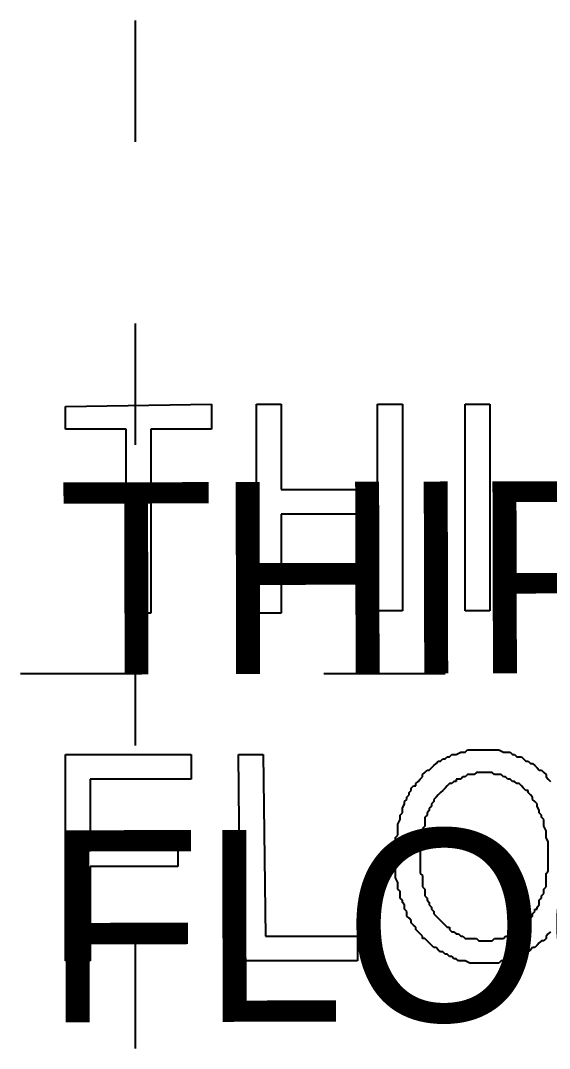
# Model space of a CAD drawing. Header units: millimetres. Extents: x 30 to 56197, y -4580 to 38782.
# Drawn here: x 26911 to 28297, y 5170 to 7865 of the extents above; entities that cross this region are included whole.
import ezdxf

# ---------------------------------------------------------------- set-up
doc = ezdxf.new("R2010")
doc.units = ezdxf.units.MM
doc.layers.add('A-ARCH-REF', color=8, linetype='CONTINUOUS')

msp = doc.modelspace()

# ---------------------------------------------------------------- linework, layer by layer
at = {"layer": 'A-ARCH-REF'}
for p, q in [((27211.1, 7865.4), (27211.1, 7547.6)), ((27211.1, 7071), (27211.1, 6753.3)), ((27028.7, 6853.3), (27411.2, 6859.2)), ((27028.7, 6794.4), (27028.7, 6853.3)), ((27411.2, 6859.2), (27411.2, 6794.4)), ((27528.9, 6311.9), (27528.9, 6859.2)), ((27528.9, 6859.2), (27593.6, 6859.2)), ((27593.6, 6859.2), (27593.6, 6635.6)), ((27846.6, 6635.6), (27846.6, 6859.2)), ((27846.6, 6859.2), (27911.4, 6859.2)), ((27911.4, 6859.2), (27911.4, 6317.8)), ((28076.1, 6317.8), (28076.1, 6859.2)), ((28076.1, 6859.2), (28140.8, 6859.2)), ((28140.8, 6859.2), (28140.8, 6317.8)), ((27187.6, 6794.4), (27028.7, 6794.4)), ((27187.6, 6311.9), (27187.6, 6794.4)), ((27411.2, 6794.4), (27252.3, 6794.4)), ((27252.3, 6794.4), (27252.3, 6311.9)), ((27593.6, 6635.6), (27846.6, 6635.6)), ((27846.6, 6570.8), (27593.6, 6570.8)), ((27593.6, 6570.8), (27593.6, 6311.9)), ((27846.6, 6317.8), (27846.6, 6570.8)), ((27252.3, 6311.9), (27187.6, 6311.9)), ((27593.6, 6311.9), (27528.9, 6311.9)), ((27911.4, 6317.8), (27846.6, 6317.8)), ((28140.8, 6317.8), (28076.1, 6317.8)), ((27211.1, 6282.5), (27211.1, 5964.8)), ((26911, 6153.1), (27228.8, 6153.1)), ((27705.4, 6153.1), (28023.2, 6153.1)), ((27028.7, 5399.9), (27028.7, 5941.2)), ((27028.7, 5941.2), (27358.2, 5941.2)), ((27358.2, 5941.2), (27358.2, 5876.5)), ((27487.7, 5399.9), (27481.8, 5941.2)), ((27481.8, 5941.2), (27546.5, 5941.2)), ((27546.5, 5941.2), (27552.4, 5464.6)), ((28011.4, 5923.6), (28017.3, 5929.4)), ((28017.3, 5929.4), (28023.2, 5929.4)), ((28023.2, 5929.4), (28029, 5935.3)), ((28029, 5935.3), (28034.9, 5935.3)), ((28034.9, 5935.3), (28040.8, 5941.2)), ((28040.8, 5941.2), (28046.7, 5941.2)), ((28046.7, 5941.2), (28052.6, 5941.2)), ((28052.6, 5941.2), (28064.3, 5947.1)), ((28064.3, 5947.1), (28070.2, 5947.1)), ((28070.2, 5947.1), (28076.1, 5947.1)), ((28076.1, 5947.1), (28082, 5953)), ((28082, 5953), (28087.9, 5953)), ((28087.9, 5953), (28093.8, 5953)), ((28093.8, 5953), (28099.7, 5953)), ((28099.7, 5953), (28111.4, 5953)), ((28111.4, 5953), (28117.3, 5953)), ((28117.3, 5953), (28123.2, 5953)), ((28123.2, 5953), (28135, 5953)), ((28135, 5953), (28140.8, 5953)), ((28140.8, 5953), (28146.7, 5953)), ((28146.7, 5953), (28152.6, 5953)), ((28152.6, 5953), (28158.5, 5953)), ((28158.5, 5953), (28164.4, 5953)), ((28164.4, 5953), (28176.1, 5947.1)), ((28176.1, 5947.1), (28182, 5947.1)), ((28182, 5947.1), (28187.9, 5947.1)), ((28187.9, 5947.1), (28193.8, 5947.1)), ((28193.8, 5947.1), (28199.7, 5941.2)), ((28199.7, 5941.2), (28205.6, 5941.2)), ((28205.6, 5941.2), (28211.5, 5935.3)), ((28211.5, 5935.3), (28217.3, 5935.3)), ((28217.3, 5935.3), (28223.2, 5935.3)), ((28223.2, 5935.3), (28229.1, 5929.4)), ((28229.1, 5929.4), (28235, 5923.6)), ((27982, 5900), (27987.8, 5905.9)), ((27987.8, 5905.9), (27993.7, 5911.8)), ((27993.7, 5911.8), (27999.6, 5917.7)), ((27999.6, 5917.7), (28005.5, 5923.6)), ((28005.5, 5923.6), (28011.4, 5923.6)), ((28235, 5923.6), (28240.9, 5923.6)), ((28240.9, 5923.6), (28246.8, 5917.7)), ((28246.8, 5917.7), (28252.6, 5917.7)), ((28252.6, 5917.7), (28258.5, 5911.8)), ((28258.5, 5911.8), (28264.4, 5905.9)), ((28264.4, 5905.9), (28270.3, 5900)), ((27358.2, 5876.5), (27093.4, 5876.5)), ((27093.4, 5876.5), (27093.4, 5711.7)), ((27952.5, 5870.6), (27958.4, 5876.5)), ((27958.4, 5876.5), (27964.3, 5882.4)), ((27964.3, 5888.3), (27970.2, 5894.1)), ((27964.3, 5882.4), (27964.3, 5888.3)), ((27970.2, 5894.1), (27976.1, 5900)), ((27976.1, 5900), (27982, 5900)), ((28064.3, 5876.5), (28052.6, 5876.5)), ((28052.6, 5876.5), (28052.6, 5870.6)), ((28070.2, 5882.4), (28064.3, 5876.5)), ((28076.1, 5882.4), (28070.2, 5882.4)), ((28082, 5888.3), (28076.1, 5882.4)), ((28087.9, 5888.3), (28082, 5888.3)), ((28093.8, 5888.3), (28087.9, 5888.3)), ((28099.7, 5888.3), (28093.8, 5888.3)), ((28105.5, 5894.1), (28099.7, 5888.3)), ((28111.4, 5894.1), (28105.5, 5894.1)), ((28117.3, 5894.1), (28111.4, 5894.1)), ((28129.1, 5894.1), (28117.3, 5894.1)), ((28140.8, 5894.1), (28129.1, 5894.1)), ((28146.7, 5894.1), (28140.8, 5894.1)), ((28152.6, 5888.3), (28146.7, 5894.1)), ((28158.5, 5888.3), (28152.6, 5888.3)), ((28164.4, 5888.3), (28158.5, 5888.3)), ((28170.3, 5888.3), (28164.4, 5888.3)), ((28176.1, 5882.4), (28170.3, 5888.3)), ((28182, 5882.4), (28176.1, 5882.4)), ((28187.9, 5876.5), (28182, 5882.4)), ((28193.8, 5876.5), (28187.9, 5876.5)), ((28199.7, 5870.6), (28193.8, 5876.5)), ((28270.3, 5900), (28276.2, 5900)), ((28276.2, 5900), (28282.1, 5894.1)), ((28282.1, 5894.1), (28287.9, 5888.3)), ((28287.9, 5888.3), (28287.9, 5882.4)), ((28287.9, 5882.4), (28293.8, 5876.5)), ((28293.8, 5876.5), (28299.7, 5870.6)), ((27934.9, 5853), (27940.8, 5858.8)), ((27934.9, 5847.1), (27934.9, 5853)), ((27940.8, 5858.8), (27946.7, 5858.8)), ((27946.7, 5864.7), (27952.5, 5870.6)), ((27946.7, 5858.8), (27946.7, 5864.7)), ((28023.2, 5853), (28017.3, 5847.1)), ((28029, 5858.8), (28023.2, 5853)), ((28034.9, 5864.7), (28029, 5858.8)), ((28040.8, 5864.7), (28034.9, 5864.7)), ((28046.7, 5870.6), (28040.8, 5864.7)), ((28052.6, 5870.6), (28046.7, 5870.6)), ((28205.6, 5870.6), (28199.7, 5870.6)), ((28211.5, 5864.7), (28205.6, 5870.6)), ((28217.3, 5864.7), (28211.5, 5864.7)), ((28223.2, 5858.8), (28217.3, 5864.7)), ((28229.1, 5853), (28223.2, 5858.8)), ((28235, 5847.1), (28229.1, 5853)), ((27917.2, 5817.6), (27923.1, 5823.5)), ((27923.1, 5829.4), (27929, 5835.3)), ((27923.1, 5823.5), (27923.1, 5829.4)), ((27929, 5841.2), (27934.9, 5847.1)), ((27929, 5835.3), (27929, 5841.2)), ((27999.6, 5829.4), (27993.7, 5823.5)), ((27993.7, 5823.5), (27993.7, 5817.6)), ((28005.5, 5835.3), (27999.6, 5829.4)), ((28011.4, 5841.2), (28005.5, 5835.3)), ((28017.3, 5847.1), (28011.4, 5841.2)), ((28240.9, 5847.1), (28235, 5847.1)), ((28240.9, 5841.2), (28240.9, 5847.1)), ((28246.8, 5835.3), (28240.9, 5841.2)), ((28252.6, 5829.4), (28246.8, 5835.3)), ((28252.6, 5823.5), (28252.6, 5829.4)), ((28258.5, 5817.6), (28252.6, 5823.5)), ((27911.4, 5800), (27917.2, 5811.8)), ((27911.4, 5794.1), (27911.4, 5800)), ((27917.2, 5811.8), (27917.2, 5817.6)), ((27987.8, 5805.9), (27982, 5800)), ((27982, 5800), (27982, 5794.1)), ((27993.7, 5817.6), (27987.8, 5811.8)), ((27987.8, 5811.8), (27987.8, 5805.9)), ((28264.4, 5811.8), (28258.5, 5817.6)), ((28264.4, 5805.9), (28264.4, 5811.8)), ((28270.3, 5794.1), (28264.4, 5805.9)), ((27899.6, 5758.8), (27905.5, 5770.6)), ((27905.5, 5782.3), (27911.4, 5788.2)), ((27905.5, 5776.5), (27905.5, 5782.3)), ((27905.5, 5770.6), (27905.5, 5776.5)), ((27911.4, 5788.2), (27911.4, 5794.1)), ((27976.1, 5782.3), (27970.2, 5776.5)), ((27970.2, 5776.5), (27970.2, 5770.6)), ((27970.2, 5770.6), (27970.2, 5764.7)), ((27982, 5794.1), (27976.1, 5788.2)), ((27976.1, 5788.2), (27976.1, 5782.3)), ((28270.3, 5788.2), (28270.3, 5794.1)), ((28276.2, 5782.3), (28270.3, 5788.2)), ((28276.2, 5776.5), (28276.2, 5782.3)), ((28282.1, 5770.6), (28276.2, 5776.5)), ((28282.1, 5764.7), (28282.1, 5770.6)), ((27899.6, 5752.9), (27899.6, 5758.8)), ((27899.6, 5747), (27899.6, 5752.9)), ((27899.6, 5741.1), (27899.6, 5747)), ((27899.6, 5729.4), (27899.6, 5741.1)), ((27970.2, 5752.9), (27964.3, 5747)), ((27964.3, 5747), (27964.3, 5741.1)), ((27964.3, 5741.1), (27964.3, 5729.4)), ((27970.2, 5764.7), (27970.2, 5752.9)), ((28282.1, 5758.8), (28282.1, 5764.7)), ((28282.1, 5752.9), (28282.1, 5758.8)), ((28287.9, 5741.1), (28282.1, 5752.9)), ((28287.9, 5735.3), (28287.9, 5741.1)), ((27893.7, 5723.5), (27899.6, 5729.4)), ((27893.7, 5717.6), (27893.7, 5723.5)), ((27893.7, 5705.8), (27893.7, 5717.6)), ((27964.3, 5717.6), (27958.4, 5705.8)), ((27964.3, 5729.4), (27964.3, 5723.5)), ((27964.3, 5723.5), (27964.3, 5717.6)), ((28287.9, 5729.4), (28287.9, 5735.3)), ((28287.9, 5723.5), (28287.9, 5729.4)), ((28293.8, 5711.7), (28287.9, 5723.5)), ((27093.4, 5711.7), (27322.9, 5711.7)), ((27322.9, 5711.7), (27322.9, 5647)), ((27893.7, 5700), (27893.7, 5705.8)), ((27893.7, 5694.1), (27893.7, 5700)), ((27893.7, 5682.3), (27893.7, 5694.1)), ((27958.4, 5705.8), (27958.4, 5700)), ((27958.4, 5700), (27958.4, 5688.2)), ((27958.4, 5688.2), (27958.4, 5682.3)), ((28293.8, 5705.8), (28293.8, 5711.7)), ((28293.8, 5700), (28293.8, 5705.8)), ((28293.8, 5688.2), (28293.8, 5700)), ((28293.8, 5682.3), (28293.8, 5688.2)), ((27893.7, 5676.4), (27893.7, 5682.3)), ((27893.7, 5664.7), (27893.7, 5676.4)), ((27893.7, 5658.8), (27893.7, 5664.7)), ((27958.4, 5682.3), (27958.4, 5670.5)), ((27958.4, 5670.5), (27958.4, 5664.7)), ((27958.4, 5664.7), (27958.4, 5658.8)), ((28293.8, 5676.4), (28293.8, 5682.3)), ((28293.8, 5670.5), (28293.8, 5676.4)), ((28293.8, 5658.8), (28293.8, 5670.5)), ((27322.9, 5647), (27093.4, 5647)), ((27093.4, 5647), (27093.4, 5399.9)), ((27893.7, 5652.9), (27893.7, 5658.8)), ((27893.7, 5647), (27893.7, 5652.9)), ((27893.7, 5635.2), (27893.7, 5647)), ((27893.7, 5629.3), (27893.7, 5635.2)), ((27958.4, 5658.8), (27958.4, 5647)), ((27958.4, 5647), (27958.4, 5641.1)), ((27958.4, 5641.1), (27958.4, 5629.3)), ((28287.9, 5629.3), (28293.8, 5635.2)), ((28293.8, 5652.9), (28293.8, 5658.8)), ((28293.8, 5641.1), (28293.8, 5652.9)), ((28293.8, 5635.2), (28293.8, 5641.1)), ((27893.7, 5623.5), (27893.7, 5629.3)), ((27893.7, 5617.6), (27893.7, 5623.5)), ((27899.6, 5605.8), (27893.7, 5617.6)), ((27899.6, 5599.9), (27899.6, 5605.8)), ((27958.4, 5629.3), (27964.3, 5623.5)), ((27964.3, 5623.5), (27964.3, 5617.6)), ((27964.3, 5617.6), (27964.3, 5605.8)), ((27964.3, 5605.8), (27964.3, 5599.9)), ((28287.9, 5617.6), (28287.9, 5629.3)), ((28287.9, 5611.7), (28287.9, 5617.6)), ((28287.9, 5605.8), (28287.9, 5611.7)), ((28287.9, 5594), (28287.9, 5605.8)), ((27899.6, 5594), (27899.6, 5599.9)), ((27899.6, 5588.2), (27899.6, 5594)), ((27905.5, 5582.3), (27899.6, 5588.2)), ((27905.5, 5570.5), (27905.5, 5582.3)), ((27964.3, 5599.9), (27964.3, 5594)), ((27964.3, 5594), (27970.2, 5588.2)), ((27970.2, 5588.2), (27970.2, 5582.3)), ((27970.2, 5582.3), (27970.2, 5570.5)), ((28282.1, 5588.2), (28287.9, 5594)), ((28282.1, 5582.3), (28282.1, 5588.2)), ((28282.1, 5576.4), (28282.1, 5582.3)), ((27905.5, 5564.6), (27905.5, 5570.5)), ((27911.4, 5558.7), (27905.5, 5564.6)), ((27911.4, 5552.8), (27911.4, 5558.7)), ((27917.2, 5547), (27911.4, 5552.8)), ((27970.2, 5570.5), (27976.1, 5564.6)), ((27976.1, 5564.6), (27976.1, 5558.7)), ((27976.1, 5558.7), (27982, 5552.8)), ((27982, 5552.8), (27982, 5547)), ((28270.3, 5558.7), (28276.2, 5564.6)), ((28270.3, 5547), (28270.3, 5558.7)), ((28276.2, 5570.5), (28282.1, 5576.4)), ((28276.2, 5564.6), (28276.2, 5570.5)), ((27917.2, 5535.2), (27917.2, 5547)), ((27923.1, 5529.3), (27917.2, 5535.2)), ((27923.1, 5517.5), (27923.1, 5529.3)), ((27982, 5547), (27987.8, 5541.1)), ((27987.8, 5541.1), (27987.8, 5535.2)), ((27987.8, 5535.2), (27993.7, 5529.3)), ((27993.7, 5529.3), (27993.7, 5523.4)), ((28252.6, 5523.4), (28258.5, 5529.3)), ((28258.5, 5529.3), (28258.5, 5535.2)), ((28258.5, 5535.2), (28264.4, 5535.2)), ((28264.4, 5541.1), (28270.3, 5547)), ((28264.4, 5535.2), (28264.4, 5541.1)), ((27929, 5511.7), (27923.1, 5517.5)), ((27934.9, 5505.8), (27929, 5511.7)), ((27934.9, 5499.9), (27934.9, 5505.8)), ((27940.8, 5494), (27934.9, 5499.9)), ((27993.7, 5523.4), (27999.6, 5517.5)), ((27999.6, 5517.5), (28005.5, 5511.7)), ((28005.5, 5511.7), (28011.4, 5505.8)), ((28011.4, 5505.8), (28017.3, 5499.9)), ((28017.3, 5499.9), (28023.2, 5494)), ((28229.1, 5494), (28235, 5499.9)), ((28235, 5499.9), (28240.9, 5505.8)), ((28240.9, 5505.8), (28246.8, 5511.7)), ((28246.8, 5511.7), (28252.6, 5517.5)), ((28252.6, 5517.5), (28252.6, 5523.4)), ((27211.1, 5488.1), (27211.1, 5170.4)), ((27946.7, 5488.1), (27940.8, 5494)), ((27946.7, 5482.2), (27946.7, 5488.1)), ((27952.5, 5476.4), (27946.7, 5482.2)), ((27958.4, 5470.5), (27952.5, 5476.4)), ((28023.2, 5494), (28029, 5488.1)), ((28029, 5488.1), (28034.9, 5488.1)), ((28034.9, 5488.1), (28034.9, 5482.2)), ((28034.9, 5482.2), (28040.8, 5476.4)), ((28040.8, 5476.4), (28046.7, 5476.4)), ((28046.7, 5476.4), (28052.6, 5470.5)), ((28199.7, 5470.5), (28205.6, 5476.4)), ((28205.6, 5476.4), (28211.5, 5476.4)), ((28211.5, 5482.2), (28217.3, 5488.1)), ((28211.5, 5476.4), (28211.5, 5482.2)), ((28217.3, 5488.1), (28223.2, 5488.1)), ((28223.2, 5488.1), (28229.1, 5494)), ((28299.7, 5476.4), (28293.8, 5470.5)), ((27552.4, 5464.6), (27793.7, 5464.6)), ((27793.7, 5464.6), (27793.7, 5399.9)), ((27964.3, 5464.6), (27958.4, 5470.5)), ((27964.3, 5458.7), (27964.3, 5464.6)), ((27970.2, 5458.7), (27964.3, 5458.7)), ((27976.1, 5452.8), (27970.2, 5458.7)), ((27982, 5446.9), (27976.1, 5452.8)), ((27987.8, 5441), (27982, 5446.9)), ((28052.6, 5470.5), (28058.5, 5470.5)), ((28058.5, 5470.5), (28064.3, 5464.6)), ((28064.3, 5464.6), (28070.2, 5464.6)), ((28070.2, 5464.6), (28076.1, 5458.7)), ((28076.1, 5458.7), (28082, 5458.7)), ((28082, 5458.7), (28093.8, 5458.7)), ((28093.8, 5458.7), (28099.7, 5458.7)), ((28099.7, 5458.7), (28105.5, 5458.7)), ((28105.5, 5458.7), (28111.4, 5452.8)), ((28111.4, 5452.8), (28117.3, 5452.8)), ((28117.3, 5452.8), (28123.2, 5452.8)), ((28123.2, 5452.8), (28129.1, 5452.8)), ((28129.1, 5452.8), (28135, 5452.8)), ((28135, 5452.8), (28140.8, 5452.8)), ((28140.8, 5452.8), (28146.7, 5452.8)), ((28146.7, 5452.8), (28152.6, 5458.7)), ((28152.6, 5458.7), (28158.5, 5458.7)), ((28158.5, 5458.7), (28164.4, 5458.7)), ((28164.4, 5458.7), (28176.1, 5458.7)), ((28176.1, 5458.7), (28182, 5464.6)), ((28182, 5464.6), (28187.9, 5464.6)), ((28187.9, 5464.6), (28193.8, 5470.5)), ((28193.8, 5470.5), (28199.7, 5470.5)), ((28270.3, 5446.9), (28264.4, 5441)), ((28276.2, 5452.8), (28270.3, 5446.9)), ((28282.1, 5452.8), (28276.2, 5452.8)), ((28287.9, 5458.7), (28282.1, 5452.8)), ((28293.8, 5470.5), (28287.9, 5464.6)), ((28287.9, 5464.6), (28287.9, 5458.7)), ((27993.7, 5435.2), (27987.8, 5441)), ((27999.6, 5435.2), (27993.7, 5435.2)), ((28005.5, 5429.3), (27999.6, 5435.2)), ((28011.4, 5423.4), (28005.5, 5429.3)), ((28017.3, 5423.4), (28011.4, 5423.4)), ((28023.2, 5417.5), (28017.3, 5423.4)), ((28029, 5417.5), (28023.2, 5417.5)), ((28034.9, 5411.6), (28029, 5417.5)), ((28229.1, 5417.5), (28223.2, 5411.6)), ((28235, 5417.5), (28229.1, 5417.5)), ((28240.9, 5423.4), (28235, 5417.5)), ((28246.8, 5429.3), (28240.9, 5423.4)), ((28252.6, 5435.2), (28246.8, 5429.3)), ((28258.5, 5435.2), (28252.6, 5435.2)), ((28264.4, 5441), (28258.5, 5435.2)), ((27093.4, 5399.9), (27028.7, 5399.9)), ((27793.7, 5399.9), (27487.7, 5399.9)), ((28040.8, 5411.6), (28034.9, 5411.6)), ((28046.7, 5405.7), (28040.8, 5411.6)), ((28052.6, 5405.7), (28046.7, 5405.7)), ((28058.5, 5399.9), (28052.6, 5405.7)), ((28064.3, 5399.9), (28058.5, 5399.9)), ((28070.2, 5399.9), (28064.3, 5399.9)), ((28076.1, 5399.9), (28070.2, 5399.9)), ((28087.9, 5394), (28076.1, 5399.9)), ((28093.8, 5394), (28087.9, 5394)), ((28099.7, 5394), (28093.8, 5394)), ((28105.5, 5394), (28099.7, 5394)), ((28111.4, 5394), (28105.5, 5394)), ((28117.3, 5394), (28111.4, 5394)), ((28129.1, 5394), (28117.3, 5394)), ((28135, 5394), (28129.1, 5394)), ((28140.8, 5394), (28135, 5394)), ((28152.6, 5394), (28140.8, 5394)), ((28158.5, 5394), (28152.6, 5394)), ((28164.4, 5394), (28158.5, 5394)), ((28170.3, 5399.9), (28164.4, 5394)), ((28176.1, 5399.9), (28170.3, 5399.9)), ((28182, 5399.9), (28176.1, 5399.9)), ((28187.9, 5399.9), (28182, 5399.9)), ((28193.8, 5405.7), (28187.9, 5399.9)), ((28199.7, 5405.7), (28193.8, 5405.7)), ((28211.5, 5405.7), (28199.7, 5405.7)), ((28217.3, 5411.6), (28211.5, 5405.7)), ((28223.2, 5411.6), (28217.3, 5411.6))]:
    msp.add_line(p, q, dxfattribs=at)

# ---------------------------------------------------------------- texts
for s, rotation, p in [('THIRD', 0.1484, (27009.6, 6151)), ('FLOOR PLAN', 0.1427, (26974.4, 5238.9))]:
    msp.add_text(s, height=503.25, rotation=rotation, dxfattribs=at).set_placement(p)

doc.saveas('drawing.dxf')
